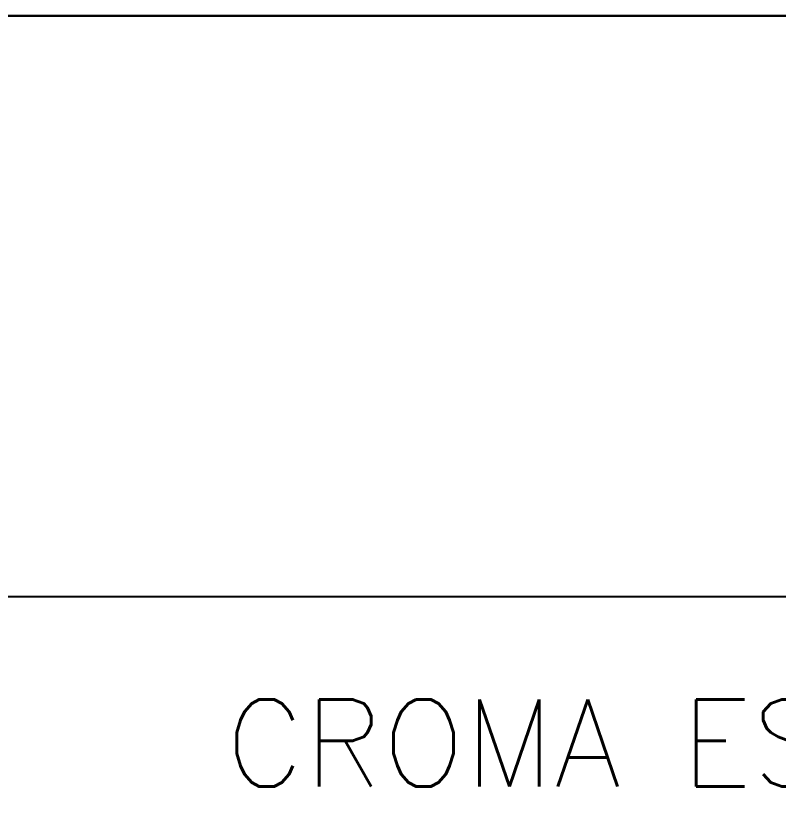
# Model space of a CAD drawing. Header units: centimetres. Extents: x 1658 to 17259, y 8294 to 11444.
# Drawn here: x 11105.7 to 11302.6, y 8539.8 to 8743.9 of the extents above; entities that cross this region are included whole.
import ezdxf
from ezdxf.enums import TextEntityAlignment as Align

# ---------------------------------------------------------------- set-up
doc = ezdxf.new("R2010")
doc.units = ezdxf.units.CM
doc.header["$LTSCALE"] = 50
doc.header["$MEASUREMENT"] = 0
doc.layers.add('FORMATO-PRECON', color=2, linetype='Continuous')
doc.styles.add('PRECON-ROMANS', font='romans.shx')

# ---------------------------------------------------------------- blocks, each defined once
blk = doc.blocks.new('CARIMBO')
at = {"layer": 'FORMATO-PRECON', "color": 6}
blk.add_line((-1050, 300), (0, 300), dxfattribs=at)
blk.add_lwpolyline([(-1750, 500), (0, 500), (0, 0), (-1750, 0)], close=True, dxfattribs=at)
at = {"layer": 'FORMATO-PRECON', "color": 5, "style": 'PRECON-ROMANS', "flags": 8}
for p in [(-524.84, 472.63), (-524.98, 423.02), (-524.98, 399.37), (-524.98, 375.97)]:
    blk.add_attdef('X', text='', height=30, dxfattribs=at).set_placement(p, align=Align.MIDDLE_CENTER)
at = {"layer": 'FORMATO-PRECON', "color": 3, "style": 'PRECON-ROMANS', "flags": 8}
for p in [(-524.98, 331.67), (-486.33, 176.97), (-486.33, 124.42)]:
    blk.add_attdef('X', text='', height=25, dxfattribs=at).set_placement(p, align=Align.MIDDLE_CENTER)
at = {"layer": 'FORMATO-PRECON', "color": 4, "style": 'PRECON-ROMANS', "flags": 8}
for p in [(-524.98, 249.6), (-228.66, 39.37), (-76.7, 39.37), (-483.33, 35.98)]:
    blk.add_attdef('X', text='', height=30, dxfattribs=at).set_placement(p, align=Align.MIDDLE_CENTER)
at = {"layer": 'FORMATO-PRECON', "color": 2, "style": 'PRECON-ROMANS', "flags": 8}
for height, p in [(20, (-1635.81, 142.35)), (20, (-1402.47, 142.35)), (20, (-1169.14, 142.35)), (30, (-902.74, 42.35)), (20, (-1635.81, 42.35))]:
    blk.add_attdef('X', text='', height=height, dxfattribs=at).set_placement(p, align=Align.MIDDLE_CENTER)

msp = doc.modelspace()

# ---------------------------------------------------------------- linework, layer by layer
at = {"layer": 'FORMATO-PRECON', "color": 6}
msp.add_lwpolyline([(11772.03, 8743.94), (9694.53, 8743.94), (9694.53, 8368.94), (11772.03, 8368.94)], close=True, dxfattribs=at)

# ---------------------------------------------------------------- block references
at = {"layer": 'FORMATO-PRECON'}
ref = msp.add_blockref('CARIMBO', (11772.03, 8368.94), dxfattribs=dict(at, xscale=0.7499999918802306, yscale=0.7499999918802306, zscale=0.7499999918802306))
ref.add_attrib('X', 'CROMA ESTACIONAMENTO S.A', dxfattribs={"color": 4, "height": 22.5, "style": 'PRECON-ROMANS', "flags": 8}).set_placement((11378.29, 8556.14), align=Align.MIDDLE_CENTER)

doc.saveas('drawing.dxf')
